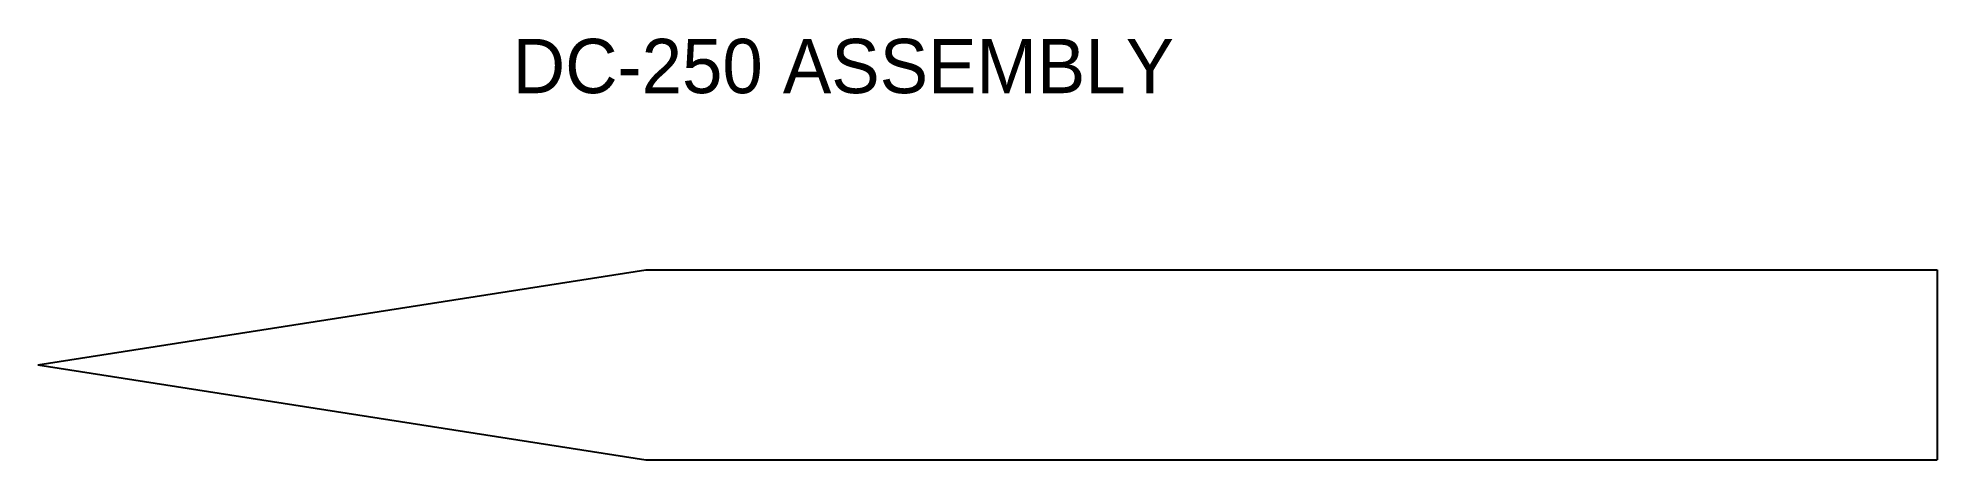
# Model space of a CAD drawing. Header units: metres. Extents: x 0 to 350, y -18 to 60.
import ezdxf

# ---------------------------------------------------------------- set-up
doc = ezdxf.new("R2010")
doc.units = ezdxf.units.M

msp = doc.modelspace()

# ---------------------------------------------------------------- linework, layer by layer
for p, q in [((0, 0), (112, 17.5)), ((112, 17.5), (350, 17.5)), ((350, 17.5), (350, -17.5)), ((0, 0), (112, -17.5)), ((112, -17.5), (350, -17.5))]:
    msp.add_line(p, q)

# ---------------------------------------------------------------- texts
msp.add_text('DC-250 ASSEMBLY', height=10).set_placement((87.5, 50))

doc.saveas('drawing.dxf')
